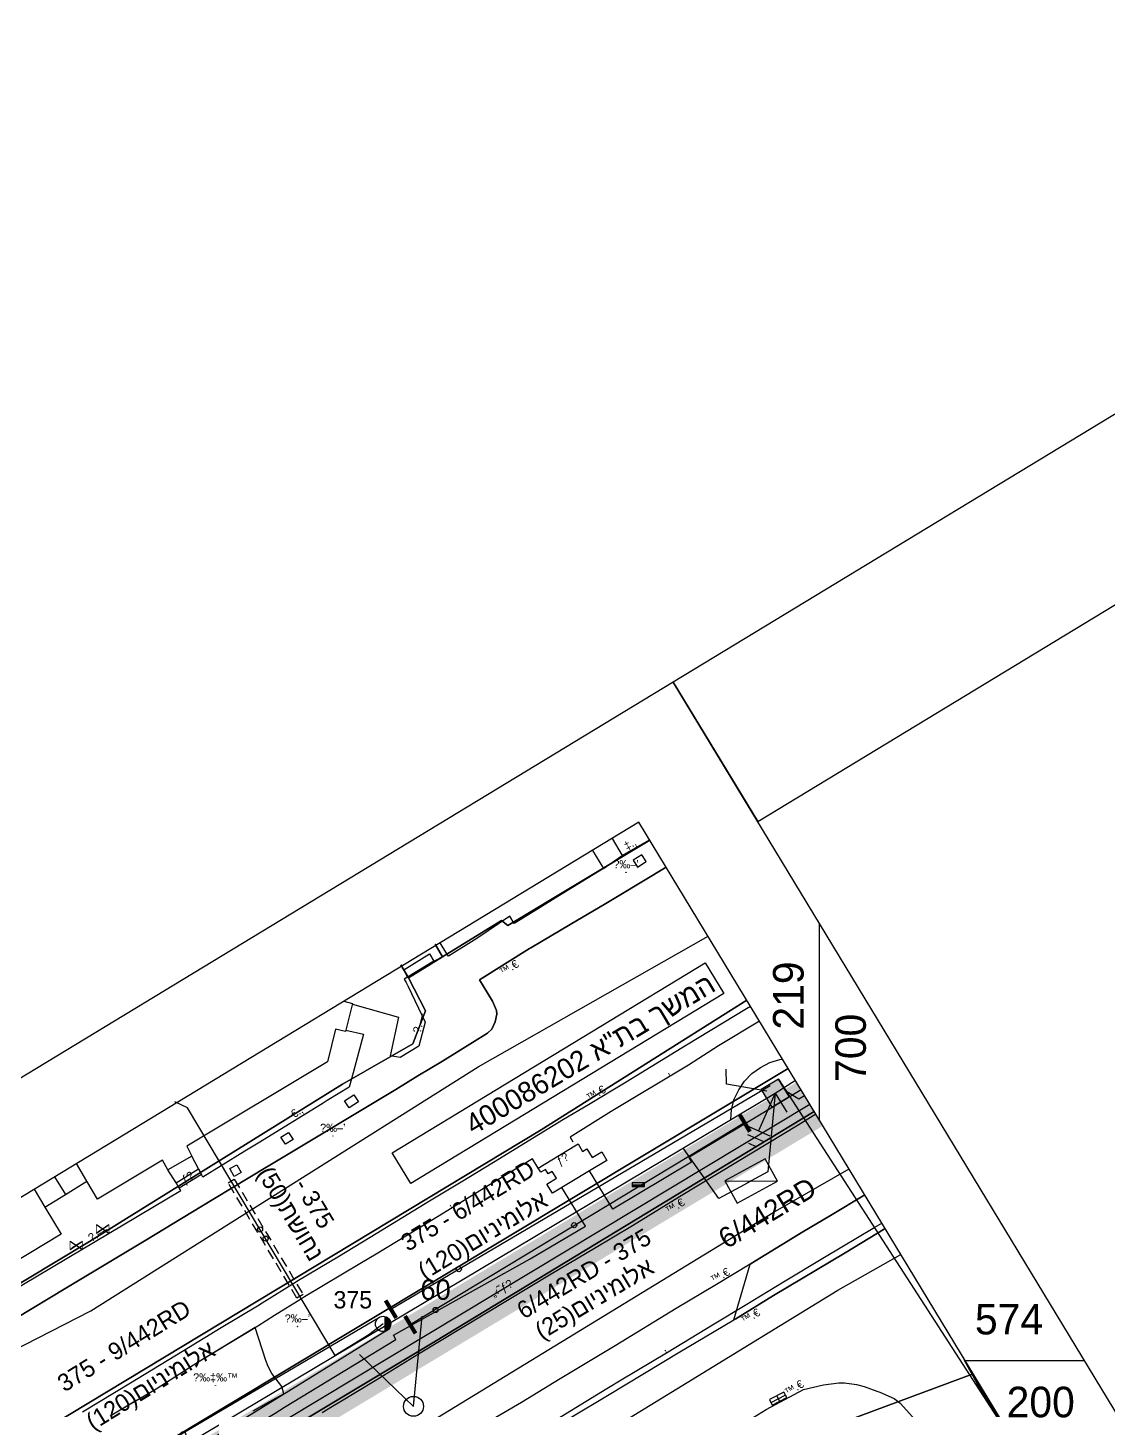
# Model space of a CAD drawing. Header units: metres. Extents: x 218299 to 220222, y 572714 to 574340.
# Drawn here: x 219622.3 to 219728.4, y 574195.1 to 574330.8 of the extents above; entities that cross this region are included whole.
import ezdxf
from ezdxf.enums import TextEntityAlignment as Align

# ---------------------------------------------------------------- set-up
doc = ezdxf.new("R2010")
doc.units = ezdxf.units.M
doc.header["$MEASUREMENT"] = 0
doc.linetypes.add('DASH15', pattern=[1.5, 1, -0.5])
for name, color, linetype in [('1201', 7, 'Continuous'), ('1202', 7, 'Continuous'), ('1601', 44, 'LANDBORDER'), ('1602', 44, 'Continuous'), ('1603', 44, 'Continuous'), ('6011', 10, 'Continuous'), ('6021', 110, 'Continuous'), ('6061', 254, 'CABLEAIREXIST'), ('6082', 1, 'CABLEUNDPROPOSE03'), ('6151', 102, 'CABLEUNDEXIST03'), ('6201', 7, 'Continuous'), ('6311', 7, 'Continuous'), ('6370', 7, 'Continuous'), ('6501', 7, 'Continuous'), ('6503', 7, 'Continuous'), ('6512', 7, 'Continuous'), ('6515', 7, 'Continuous'), ('6521', 1, 'Continuous'), ('6561', 7, 'Continuous'), ('6592', 7, 'Continuous'), ('6593', 7, 'Continuous'), ('6701', 7, 'DASH15'), ('6901', 3, 'Continuous'), ('6910', 102, 'Continuous'), ('6916', 7, 'Continuous'), ('A_POINTS', 2, 'Continuous'), ('I_Frame', 7, 'Continuous'), ('I_OTHER', 7, 'Continuous'), ('M2200', 253, 'Continuous'), ('M2401', 7, 'Continuous'), ('M2404', 7, 'Continuous'), ('M2407', 253, 'Continuous'), ('M2408', 253, 'Continuous'), ('M2412', 253, 'Continuous'), ('M2420', 253, 'Continuous'), ('M2601', 253, 'Continuous'), ('M2602', 253, 'Continuous'), ('M2604', 253, 'Continuous'), ('M2605', 253, 'Continuous'), ('M2802', 253, 'Continuous'), ('M2804', 253, 'Continuous'), ('M2809', 253, 'Continuous'), ('M4601', 253, 'Continuous'), ('M4609', 253, 'Continuous'), ('M4903', 253, 'Continuous'), ('M5202', 253, 'Continuous'), ('M5250', 253, 'Continuous'), ('PLTMarker', 51, 'Continuous')]:
    doc.layers.add(name, color=color, linetype=linetype)
doc.styles.add('HEBTXT', font='HEBTXT')
doc.styles.add('MAVAT_HEBTXT', font='HEBTXT')
doc.linetypes.add('CABLEAIREXIST', pattern='A,0.001,[202,elecad.shx,S=0.8,R=0,X=0,Y=0],-0.8,[203,elecad.shx,S=0.8,R=0,X=0,Y=0],-0.8', length=1.601)
doc.linetypes.add('CABLEUNDEXIST03', pattern='A,3.5,[222,elecad.shx,S=0.01,R=0,X=0,Y=0],1.5', length=5)
doc.linetypes.add('CABLEUNDPROPOSE03', pattern='A,2,[222,elecad.shx,S=0.01,R=0,X=0,Y=0],2,-1', length=5)
doc.linetypes.add('LANDBORDER', pattern='A,6.25,[208,elecad.shx,S=0.02,R=0,X=-0.6,Y=0],12.5,[208,elecad.shx,S=0.02,R=180,X=0.6,Y=0],6.25', length=25)

# ---------------------------------------------------------------- blocks, each defined once
blk = doc.blocks.new('6901')
at = {"layer": 'A_POINTS'}
blk.add_circle((0, 0), 0.25, dxfattribs=at)
at = {"color": 0, "style": 'HEBTXT', "flags": 1}
blk.add_attdef('CODE', (-2.92, 6.4), '', height=1.7, dxfattribs=at)
at = {"color": 0, "style": 'HEBTXT'}
for tag, p in [('PATH', (0.17, 4.71)), ('HTCH', (0.17, 2.71))]:
    blk.add_attdef(tag, text='', height=1.7, dxfattribs=at).set_placement(p, align=Align.MIDDLE_CENTER)
blk = doc.blocks.new('6910')
at = {"layer": 'A_POINTS'}
blk.add_circle((0, 0), 0.25, dxfattribs=at)
at = {"color": 0, "style": 'HEBTXT', "flags": 1}
blk.add_attdef('CODE', (-2.92, 6.4), '', height=1.7, dxfattribs=at)
at = {"color": 0, "style": 'HEBTXT'}
for tag, p in [('PATH', (0.17, 4.71)), ('HTCH', (0.17, 2.71))]:
    blk.add_attdef(tag, text='', height=1.7, dxfattribs=at).set_placement(p, align=Align.MIDDLE_CENTER)
blk = doc.blocks.new('6521')
at = {"color": 0}
blk.add_lwpolyline([(0.71, 0.71), (3.55, 3.55), (4.78, 2.69)], dxfattribs=at)
at = {"color": 0, "style": 'HEBTXT'}
blk.add_attdef('PLACE', (4.38, 3.83), '', height=1.7, dxfattribs=at)
blk = doc.blocks.new('6515')
at = {"color": 0, "const_width": 0.4}
blk.add_lwpolyline([(0, 1), (0, -1)], dxfattribs=at)
at = {"color": 0, "style": 'HEBTXT', "flags": 1}
for tag, p in [('POLE_NUM', (0.58, 1.18)), ('POLE_TYPE', (0.59, -1.23))]:
    blk.add_attdef(tag, p, '', height=1.7, dxfattribs=at)
blk = doc.blocks.new('6201')
at = {"color": 0}
blk.add_solid([(-2, 1), (2, 1), (0, 4.46)], dxfattribs=at)
at = {"color": 0, "style": 'HEBTXT'}
for tag, p, height in [('TRN_NAME', (2.78, 4.89), 3), ('POWER', (2.78, 1.49), 2)]:
    blk.add_attdef(tag, p, '', height=height, dxfattribs=at)
blk = doc.blocks.new('6503')
at = {"color": 0}
blk.add_line((-2.25, 1.25), (2.25, -1.25), dxfattribs=at)
blk.add_lwpolyline([(-2.25, -1.25), (2.25, -1.25), (2.25, 1.25), (-2.25, 1.25)], close=True, dxfattribs=at)
at = {"color": 0, "style": 'HEBTXT', "flags": 1}
blk.add_attdef('FUSE_SIZE', text='', height=1.5, dxfattribs=at).set_placement((0, 2.78), align=Align.MIDDLE_CENTER)
for tag, p in [('POLE_NUM', (-6.28, -3.36)), ('POLE_TYPE', (-6.28, -5.8))]:
    blk.add_attdef(tag, p, '', height=1.7, dxfattribs=at)
blk = doc.blocks.new('6593')
at = {"color": 0, "const_width": 0.4}
blk.add_lwpolyline([(0, 1), (0, -1)], dxfattribs=at)
at = {"color": 0, "style": 'HEBTXT', "flags": 1}
for tag, p in [('POLE_NUM', (0.58, 1.18)), ('POLE_TYPE', (0.59, -1.23))]:
    blk.add_attdef(tag, p, '', height=1.7, dxfattribs=at)
blk = doc.blocks.new('6311')
at = {"color": 0}
for p, q in [((0.19, -0.73), (0.19, 0.73)), ((0.22, -0.72), (0.22, 0.72)), ((0.25, -0.71), (0.25, 0.71)), ((0.28, -0.7), (0.28, 0.7)), ((0.31, -0.68), (0.31, 0.68)), ((0.34, -0.67), (0.34, 0.67)), ((0.38, -0.65), (0.38, 0.65)), ((0.41, -0.63), (0.41, 0.63)), ((0.44, -0.61), (0.44, 0.61)), ((0.47, -0.59), (0.47, 0.59)), ((0.5, -0.56), (0.5, 0.56)), ((0.53, -0.53), (0.53, 0.53)), ((0.56, -0.5), (0.56, 0.5)), ((0.59, -0.46), (0.59, 0.46)), ((0.62, -0.41), (0.62, 0.41)), ((0.66, -0.36), (0.66, 0.36)), ((0.69, -0.3), (0.69, 0.3)), ((0.72, -0.21), (0.72, 0.21))]:
    blk.add_line(p, q, dxfattribs=at)
blk.add_circle((0, 0), 0.75, dxfattribs=at)
at = {"color": 0, "style": 'HEBTXT'}
blk.add_attdef('POLE_NUM', (1.75, 1.75), '', height=1.7, dxfattribs=at)
at = {"color": 0, "style": 'HEBTXT', "flags": 1}
blk.add_attdef('MAP_TYPE', (1.73, -1.26), '', height=1.7, dxfattribs=at)
blk = doc.blocks.new('6370')
at = {"color": 0}
blk.add_lwpolyline([(-1, -1), (1, -1), (1, 1), (-1, 1)], close=True, dxfattribs=at)
for points in [[(-0.99, 1.01), (1, 1.01), (-0.99, -1.01)], [(-0.99, -1.01), (1, -1.01), (1, 1.01)]]:
    blk.add_solid(points, dxfattribs=at)
at = {"color": 0, "style": 'HEBTXT'}
blk.add_attdef('POLE_NUM', (2.03, 2.71), '', height=2, dxfattribs=at)
at = {"color": 0, "style": 'HEBTXT', "flags": 1}
blk.add_attdef('MAP_TYPE', (2.06, -0.22), '', height=2, dxfattribs=at)
blk = doc.blocks.new('6561')
at = {"color": 0}
blk.add_line((0, 0), (-1.62, -3.72), dxfattribs=at)
at = {"color": 0, "flags": 128}
for points in [[(-2.81, -3.2), (-0.52, -4.2)], [(-2.72, -4.06), (-1.19, -4.73)], [(-2.62, -4.92), (-1.85, -5.26)]]:
    blk.add_lwpolyline(points, dxfattribs=at)
at = {"color": 0, "style": 'HEBTXT'}
for tag, p in [('TYPE', (1.69, -1.64)), ('DESC', (1.69, -4.21))]:
    blk.add_attdef(tag, p, '', height=1.5, dxfattribs=at)
blk = doc.blocks.new('6916')
at = {"layer": 'A_POINTS'}
blk.add_circle((0, 0), 0.25, dxfattribs=at)
at = {"color": 0, "style": 'HEBTXT'}
for tag, p in [('HTCH', (0.01, 3.53)), ('PIPE', (0.05, 1.33))]:
    blk.add_attdef(tag, text='', height=1.7, dxfattribs=at).set_placement(p, align=Align.MIDDLE_CENTER)
blk = doc.blocks.new('1603')
at = {"layer": 'A_POINTS'}
blk.add_circle((0, 0), 0.25, dxfattribs=at)
at = {"color": 0, "style": 'HEBTXT'}
blk.add_attdef('PARCEL_NUM', text='', height=2, dxfattribs=at).set_placement((0, 1), align=Align.CENTER)
at = {"color": 0, "style": 'HEBTXT', "flags": 1}
blk.add_attdef('LOT_NUM', text='', height=2, dxfattribs=at).set_placement((0, -2.5), align=Align.CENTER)
blk = doc.blocks.new('M2804')
blk.add_circle((0, 0), 0.025)
at = {"style": 'MAVAT_HEBTXT'}
blk.add_attdef('NAME', text='', height=0.8, dxfattribs=at).set_placement((0, 1.59), align=Align.MIDDLE)
blk = doc.blocks.new('M2404')
blk.add_circle((0, 0), 0.025)
at = {"style": 'MAVAT_HEBTXT'}
blk.add_attdef('NAME', text='', height=0.8, dxfattribs=at).set_placement((0, 1.59), align=Align.MIDDLE)
blk = doc.blocks.new('M2604')
blk.add_circle((0, 0), 0.025)
at = {"style": 'MAVAT_HEBTXT'}
blk.add_attdef('NAME', text='', height=0.8, dxfattribs=at).set_placement((0, 1.59), align=Align.MIDDLE)
blk = doc.blocks.new('M2605')
blk.add_circle((0, 0), 0.025)
at = {"style": 'MAVAT_HEBTXT'}
blk.add_attdef('NAME', text='', height=0.8, dxfattribs=at).set_placement((0, 1.59), align=Align.MIDDLE)
blk = doc.blocks.new('M2802')
blk.add_circle((0, 0), 0.025)
at = {"style": 'MAVAT_HEBTXT'}
blk.add_attdef('NAME', text='', height=0.8, dxfattribs=at).set_placement((0, 1.59), align=Align.MIDDLE)
blk = doc.blocks.new('M5202')
blk.add_lwpolyline([(-2, -0.53), (2, -0.53), (2, 0.67), (-2, 0.67)], close=True)
for points in [[(-2, 0), (2, 0)], [(-2, -0.33), (2, -0.33)]]:
    blk.add_lwpolyline(points)
at = {"style": 'MAVAT_HEBTXT', "flags": 1}
for tag, p in [('MARK', (0, 1.92)), ('HEIGHT', (0, -1.78)), ('NAME', (0, -4.35))]:
    blk.add_attdef(tag, text='', height=0.8, dxfattribs=at).set_placement(p, align=Align.MIDDLE)
blk = doc.blocks.new('M2408')
blk.add_circle((0, 0), 0.025)
at = {"style": 'MAVAT_HEBTXT'}
blk.add_attdef('NAME', text='', height=0.8, dxfattribs=at).set_placement((0, 1.59), align=Align.MIDDLE)
blk = doc.blocks.new('M2412')
blk.add_circle((0, 0), 0.025)
at = {"style": 'MAVAT_HEBTXT'}
blk.add_attdef('NAME', text='', height=0.8, dxfattribs=at).set_placement((0, 1.59), align=Align.MIDDLE)
blk = doc.blocks.new('M2601')
blk.add_circle((0, 0), 0.025)
at = {"style": 'MAVAT_HEBTXT'}
blk.add_attdef('NAME', text='', height=0.8, dxfattribs=at).set_placement((0, 1.59), align=Align.MIDDLE)
blk = doc.blocks.new('M2602')
blk.add_circle((0, 0), 0.025)
at = {"style": 'MAVAT_HEBTXT'}
blk.add_attdef('NAME', text='', height=0.8, dxfattribs=at).set_placement((0, 1.59), align=Align.MIDDLE)
blk = doc.blocks.new('M4903')
blk.add_lwpolyline([(-1.6, -0.59), (1.6, -0.59), (1.6, 0.62), (-1.6, 0.62)], close=True)
for points in [[(-1.57, 0), (1.57, 0)], [(0, 0.62), (0, -0.59)]]:
    blk.add_lwpolyline(points)
at = {"style": 'MAVAT_HEBTXT', "flags": 1}
for tag, p in [('MARK', (0, 1.87)), ('IL', (0, -6.97))]:
    blk.add_attdef(tag, text='', height=0.8, dxfattribs=at).set_placement(p, align=Align.MIDDLE)
at = {"style": 'MAVAT_HEBTXT'}
for tag, p in [('HEIGHT', (0, -1.84)), ('NAME', (0, -4.41))]:
    blk.add_attdef(tag, text='', height=0.8, dxfattribs=at).set_placement(p, align=Align.MIDDLE)
blk = doc.blocks.new('M4609')
at = {"const_width": 0.134}
for points in [[(-1.22, -0.84), (-1.22, 0.84)], [(1.22, -0.84), (1.22, 0.84)]]:
    blk.add_lwpolyline(points, dxfattribs=at)
for points in [[(-1.22, -0.84), (1.22, 0.84)], [(-1.22, 0.84), (1.22, -0.84)]]:
    blk.add_lwpolyline(points)
at = {"style": 'MAVAT_HEBTXT', "flags": 1}
for tag, p in [('MARK', (0, 2.8)), ('HEIGHT', (0, -2.8)), ('NAME', (0, -5.37)), ('DIAMETER', (0, -7.94))]:
    blk.add_attdef(tag, text='', height=0.8, dxfattribs=at).set_placement(p, align=Align.MIDDLE)
blk = doc.blocks.new('111')
at = {"layer": 'M2200'}
for points in [[(219653.31, 574235.25, 604.48), (219654.18, 574235.03, 595.49), (219653.49, 574232.28, 595.49), (219652.52, 574232.52, 605.63)], [(219652.52, 574232.52, 605.63), (219651.73, 574229.31, 605.62), (219637.9, 574221.05, 605.63), (219638.41, 574220.06, 595.55), (219636.04, 574218.73, 595.55), (219635.51, 574219.65, 605.63), (219629.16, 574215.83, 605.62), (219628.1, 574217.61, 605.62), (219627.07, 574219.33, 605.62)], [(219622.92, 574216.82, 605.07), (219623.99, 574215.05, 605.06), (219625.58, 574212.4, 605.04), (219619.27, 574208.61, 605.04), (219617.02, 574207.25, 605.04), (219603.15, 574198.92, 605.04), (219599.79, 574199.77, 605.04), (219599.61, 574198.92, 594.96), (219596.75, 574199.66, 594.96), (219596.93, 574200.5, 605.04)]]:
    blk.add_polyline3d(points, dxfattribs=at)
at = {"layer": 'M2401'}
for points in [[(219621.18, 574204.16, 599.65), (219626.04, 574207.11, 599.65), (219633.89, 574211.81, 599.65), (219639.4, 574215.16, 599.65), (219642.19, 574216.84, 599.65), (219645.83, 574219.04, 599.65), (219645.91, 574219.08, 599.65), (219658.41, 574226.6, 599.65), (219660.6, 574227.92, 599.65), (219663.01, 574229.37, 599.65), (219667.43, 574232.13, 599.65), (219667.85, 574232.53, 599.65), (219668.18, 574233.25, 599.65), (219668.35, 574233.99, 599.65), (219668.3, 574234.34, 599.65), (219667.92, 574235.25, 599.65), (219666.99, 574236.78, 599.65), (219666.63, 574237.37, 599.65), (219671.55, 574240.42, 599.65), (219671.69, 574240.51, 599.65), (219675.52, 574242.79, 599.65), (219679.02, 574244.85, 599.65), (219680.35, 574245.64, 599.65), (219684.96, 574248.41, 599.65)], [(219699.66, 574224.17, 596.63), (219697.91, 574223.11, 596.63), (219691.96, 574219.51, 596.63), (219686.28, 574216.06, 596.63), (219681.65, 574213.22, 596.63), (219677.91, 574211, 596.63), (219673.67, 574208.48, 596.63), (219660.66, 574200.64, 596.63), (219656.4, 574198.02, 596.63), (219652.92, 574195.91, 596.63), (219652.22, 574195.49, 596.63), (219651.21, 574194.88, 596.63)], [(219627.67, 574194.98, 596.63), (219632.39, 574197.8, 596.63), (219637.5, 574200.93, 596.63), (219641.27, 574203.24, 596.63), (219644.84, 574205.36, 596.63), (219645.32, 574205.66, 596.63), (219648.67, 574207.76, 596.63), (219648.71, 574207.78, 596.63), (219652.89, 574210.28, 596.63), (219656.48, 574212.48, 596.63), (219661.73, 574215.67, 596.63), (219665, 574217.63, 596.63), (219668.61, 574219.83, 596.63), (219671.4, 574221.55, 596.63), (219674.89, 574223.67, 596.63), (219677.32, 574225.11, 596.63), (219681.03, 574227.36, 596.63), (219686.95, 574230.97, 596.63), (219692.83, 574234.54, 596.63), (219693.22, 574234.78, 596.63)], [(219704.46, 574216.26, 594.15), (219701.09, 574214.22, 594.15), (219698.37, 574212.62, 594.15), (219693.73, 574209.79, 594.15), (219693.19, 574209.46, 594.15), (219689.89, 574207.47, 594.15), (219685.94, 574205.1, 594.15), (219679.94, 574201.44, 594.15), (219674.54, 574198.22, 594.15), (219670.75, 574195.88, 594.15), (219665.56, 574192.85, 594.15)], [(219671.7, 574192.09, 594.15), (219679.36, 574196.66, 594.15), (219686.15, 574200.75, 594.15), (219691.6, 574203.99, 594.15), (219691.78, 574204.09, 594.15), (219695.48, 574206.39, 594.15), (219702.52, 574210.56, 594.15), (219706.46, 574212.95, 594.15)], [(219714.11, 574200.34, 595.07), (219714.19, 574200.15, 595.07), (219714.25, 574200.02, 595.07), (219715.43, 574197.81, 595.07), (219717.16, 574195.04, 595.07), (219719.08, 574191.92, 595.07), (219721.91, 574187.42, 595.07), (219724.87, 574182.59, 595.07)], [(219705.64, 574197.01, 592.8), (219705.92, 574196.91, 592.8), (219707.33, 574196.29, 592.8), (219707.58, 574196.08, 592.8), (219707.91, 574195.82, 592.8), (219709.43, 574194.14, 592.8), (219709.48, 574194.06, 592.8), (219710.22, 574192.92, 592.8), (219711.67, 574190.69, 592.8), (219715.62, 574184.21, 592.8), (219719.66, 574177.66, 592.8), (219723.15, 574171.8, 592.8), (219726.39, 574166.49, 592.8), (219728.82, 574162.53, 592.8)], [(219688.82, 574191.54, 592.8), (219694.77, 574195.21, 592.8), (219698.45, 574197.17, 592.8), (219700.4, 574197.62, 592.8), (219701.89, 574197.81, 592.8), (219702.46, 574197.81, 592.8), (219703.62, 574197.65, 592.8), (219704.4, 574197.45, 592.8), (219705.64, 574197.01, 592.8)]]:
    blk.add_polyline3d(points, dxfattribs=at)
at = {"layer": 'M2404'}
for points in [[(219684.96, 574248.41, 601.19), (219680.35, 574245.64, 601.19), (219679.02, 574244.85, 601.19), (219675.52, 574242.79, 601.19), (219671.69, 574240.51, 601.19), (219671.55, 574240.42, 601.19), (219666.63, 574237.37, 601.19), (219666.99, 574236.78, 601.19), (219667.92, 574235.25, 601.19), (219668.3, 574234.34, 601.19), (219668.35, 574233.99, 601.19), (219668.18, 574233.25, 601.19), (219667.85, 574232.53, 601.19), (219667.43, 574232.13, 601.19), (219663.01, 574229.37, 601.19), (219660.6, 574227.92, 601.19), (219658.41, 574226.6, 601.19), (219645.91, 574219.08, 601.19), (219645.83, 574219.04, 601.19), (219642.19, 574216.84, 601.19), (219639.4, 574215.16, 601.19), (219633.89, 574211.81, 601.19), (219626.04, 574207.11, 601.19), (219621.18, 574204.16, 601.19)], [(219699.66, 574224.17, 596.7), (219697.91, 574223.11, 596.7), (219691.96, 574219.51, 596.7), (219686.28, 574216.06, 596.7), (219681.65, 574213.22, 596.7), (219677.91, 574211, 596.7), (219673.67, 574208.48, 596.7), (219660.66, 574200.64, 596.7), (219656.4, 574198.02, 596.7), (219652.92, 574195.91, 596.7), (219652.22, 574195.49, 596.7), (219651.21, 574194.88, 596.7)], [(219627.67, 574194.98, 596.7), (219632.39, 574197.8, 596.7), (219637.5, 574200.93, 596.7), (219641.27, 574203.24, 596.7), (219644.84, 574205.36, 596.7), (219645.32, 574205.66, 596.7), (219648.67, 574207.76, 596.7), (219648.71, 574207.78, 596.7), (219652.89, 574210.28, 596.7), (219656.48, 574212.48, 596.7), (219661.73, 574215.67, 596.7), (219665, 574217.63, 596.7), (219668.61, 574219.83, 596.7), (219671.4, 574221.55, 596.7), (219674.89, 574223.67, 596.7), (219677.32, 574225.11, 596.7), (219681.03, 574227.36, 596.7), (219686.95, 574230.97, 596.7), (219692.83, 574234.54, 596.7), (219693.22, 574234.78, 596.7)], [(219704.46, 574216.26, 594.23), (219701.09, 574214.22, 594.23), (219698.37, 574212.62, 594.23), (219693.73, 574209.79, 594.23), (219693.19, 574209.46, 594.23), (219689.89, 574207.47, 594.23), (219685.94, 574205.1, 594.23), (219679.94, 574201.44, 594.23), (219674.54, 574198.22, 594.23), (219670.75, 574195.88, 594.23), (219665.56, 574192.85, 594.23)], [(219671.7, 574192.09, 594.23), (219679.36, 574196.66, 594.23), (219686.15, 574200.75, 594.23), (219691.6, 574203.99, 594.23), (219691.78, 574204.09, 594.23), (219695.48, 574206.39, 594.23), (219702.52, 574210.56, 594.23), (219706.46, 574212.95, 594.23)], [(219724.87, 574182.59, 593.53), (219721.91, 574187.42, 593.53), (219719.08, 574191.92, 593.53), (219717.16, 574195.04, 593.53), (219715.43, 574197.81, 593.53), (219714.25, 574200.02, 593.53), (219714.19, 574200.15, 593.53), (219714.11, 574200.34, 593.53)], [(219705.64, 574197.01, 592.8), (219705.92, 574196.91, 592.8), (219707.33, 574196.29, 592.8), (219707.58, 574196.08, 592.8), (219707.91, 574195.82, 592.8), (219709.43, 574194.14, 592.8), (219709.48, 574194.06, 592.8), (219710.22, 574192.92, 592.8), (219711.67, 574190.69, 592.8), (219715.62, 574184.21, 592.8), (219719.66, 574177.66, 592.8), (219723.15, 574171.8, 592.8), (219726.39, 574166.49, 592.8), (219728.82, 574162.53, 592.8)], [(219688.82, 574191.54, 592.8), (219694.77, 574195.21, 592.8), (219698.45, 574197.17, 592.8), (219700.4, 574197.62, 592.8), (219701.89, 574197.81, 592.8), (219702.46, 574197.81, 592.8), (219703.62, 574197.65, 592.8), (219704.4, 574197.45, 592.8), (219705.64, 574197.01, 592.8)]]:
    blk.add_polyline3d(points, dxfattribs=at)
at = {"layer": 'M2407'}
blk.add_polyline3d([(219654.16, 574234.98, 592.62), (219658.69, 574233.7, 592.71), (219657.86, 574229.89, 592.53)], dxfattribs=at)
at = {"layer": 'M2408'}
for points in [[(219678.79, 574248.28, 593.49), (219680.65, 574249.55, 593.49)], [(219662.16, 574239.18, 593.05), (219662.6, 574239.43, 593.05), (219663.44, 574239.9, 593.05)], [(219698.2, 574226.57, 594.29), (219695.41, 574224.85, 594.29), (219687.17, 574219.91, 594.29), (219687.43, 574219.46, 594.29), (219679.71, 574214.87, 594.29), (219677.42, 574218.61, 594.29)], [(219611.33, 574177.74, 591.46), (219613.19, 574174.66, 591.46), (219618.56, 574177.92, 591.46), (219618.32, 574178.34, 591.46), (219624.27, 574181.94, 591.46), (219630.16, 574185.52, 591.46), (219633.84, 574187.73, 591.46), (219634.09, 574187.39, 591.46), (219639.42, 574190.51, 591.46), (219646.58, 574194.85, 591.46), (219647.51, 574195.42, 591.46), (219652.51, 574198.47, 591.46), (219654.32, 574199.57, 591.46), (219658.44, 574202.08, 591.46), (219658.21, 574202.49, 591.46), (219671.6, 574209.98, 591.46), (219677.03, 574213.19, 591.46), (219674.71, 574216.98, 591.46)]]:
    blk.add_polyline3d(points, dxfattribs=at)
at = {"layer": 'M2412'}
for points in [[(219662.16, 574239.18, 593.05), (219659.57, 574237.61, 593.05), (219659.22, 574238.34, 592.68), (219659.22, 574238.34, 592.68), (219661.74, 574239.9, 592.68)], [(219672.38, 574218.89, 593.13), (219675.99, 574221.06, 593.13), (219676.31, 574221.26, 593.03), (219676.76, 574220.52, 593.03), (219677.18, 574220.77, 592.92), (219677.69, 574219.92, 592.71), (219678.63, 574220.48, 592.61), (219679.13, 574219.64, 592.5), (219677.42, 574218.61, 592.61), (219673.79, 574216.42, 592.61), (219673.25, 574217.32, 592.71), (219674.19, 574217.88, 592.82), (219673.78, 574218.56, 592.82), (219673.39, 574218.33, 592.92), (219673.13, 574218.76, 592.92), (219672.64, 574218.47, 592.92)], [(219636.87, 574217.43, 592.53), (219639.06, 574218.82, 592.53), (219639.36, 574218.25, 592.11), (219637.16, 574216.92, 592.11)]]:
    blk.add_polyline3d(points, close=True, dxfattribs=at)
at = {"layer": 'M2420'}
for points in [[(219585.5, 574182.88), (219628.5, 574204.88), (219666.5, 574228.81), (219689.07, 574241.63)], [(219269.5, 573961.12), (219289.53, 573970.98), (219308.39, 573982.01), (219313.71, 573985.47), (219375.06, 574021.49), (219442.05, 574062.93), (219453.2, 574069.58), (219466.31, 574076.72), (219568.2, 574138.27), (219580.16, 574145.61), (219595.26, 574153.37), (219695.47, 574214.53), (219702.9, 574218.82)], [(219277.3, 573946.38), (219296.25, 573958.95), (219314.34, 573973.01), (219319.45, 573976.38), (219380.51, 574012.61), (219447.32, 574054.36), (219459.05, 574061.55), (219471.29, 574068.04), (219573.4, 574129.73), (219586.19, 574137.54), (219600.14, 574144.63), (219701.81, 574206.91), (219708, 574210.42)]]:
    blk.add_lwpolyline(points, dxfattribs=at)
at = {"layer": 'M2601'}
for points in [[(219694.13, 574233.29, 594.26), (219690.1, 574230.87, 594.26), (219687.14, 574228.97, 594.26), (219679.57, 574224.45, 594.05), (219675.52, 574221.93, 593.94), (219675.79, 574221.45, 593.94)], [(219672.38, 574218.89, 593.52), (219671.83, 574219.8, 593.52), (219667.69, 574217.27, 593.42), (219660.64, 574212.97, 593.31), (219656.48, 574210.45, 593.21), (219655.07, 574209.6, 593.21)], [(219616.14, 574159.21, 591.39), (219618.97, 574160.9, 591.39), (219628.76, 574166.81, 591.71), (219638.32, 574172.58, 591.92), (219644.96, 574176.59, 592.13), (219652.04, 574180.9, 592.55), (219656.7, 574183.7, 592.65), (219661.39, 574186.54, 592.86), (219665.91, 574189.25, 592.86), (219672.62, 574193.26, 593.07), (219679.14, 574197.25, 593.39), (219680.54, 574198.1, 593.39), (219685, 574200.76, 593.6), (219689.68, 574203.6, 593.91), (219692.71, 574205.45, 593.91), (219696.47, 574207.74, 594.23), (219700.49, 574210.13, 594.23), (219705.45, 574213.09, 594.33), (219706.13, 574213.49, 594.36)], [(219655.07, 574209.6, 593.21), (219649.47, 574206.25, 593.21), (219649.17, 574206.06, 593.19), (219646.52, 574204.41, 592.99), (219644.88, 574203.39, 592.86)], [(219644.88, 574203.39, 592.86), (219643.87, 574202.76, 592.79), (219639.03, 574199.85, 592.68), (219639.03, 574199.85, 592.68), (219634.9, 574197.2, 592.58), (219634.9, 574197.2, 592.58), (219632.84, 574196.01, 592.47), (219631.2, 574195.03, 592.47), (219630.38, 574194.55, 592.47)]]:
    blk.add_polyline3d(points, dxfattribs=at)
at = {"layer": 'M2602'}
for points in [[(219678.79, 574248.28, 593.7), (219677.19, 574247.3, 593.89)], [(219677.19, 574247.3, 593.89), (219674.32, 574245.54, 594.23), (219672.33, 574244.3, 594.23)], [(219672.33, 574244.3, 594.23), (219670.05, 574242.87, 594.23), (219669.6, 574243.59, 594.23), (219666.36, 574241.42, 593.6), (219663.58, 574239.67, 593.6)], [(219659.22, 574238.34, 593.05), (219659.02, 574238.71, 593.05)], [(219653.53, 574232.43, 593.28), (219655.25, 574232.04, 593.28), (219654.23, 574228.24, 593.28)], [(219654.23, 574228.24, 593.28), (219653.85, 574226.84, 593.28), (219651.67, 574225.5, 593.25)], [(219651.29, 574225.27, 593.24), (219645.08, 574221.44, 593.15)], [(219651.67, 574225.5, 593.25), (219651.29, 574225.27, 593.24)], [(219645.08, 574221.44, 593.15), (219643.61, 574220.54, 593.13)], [(219641.28, 574219.11, 593.1), (219639.49, 574218, 593.07), (219639.36, 574218.25, 593.04), (219639.06, 574218.82, 592.97), (219638.41, 574220.06, 592.82)], [(219643.61, 574220.54, 593.13), (219641.28, 574219.11, 593.1)]]:
    blk.add_polyline3d(points, dxfattribs=at)
at = {"layer": 'M2604'}
blk.add_polyline3d([(219679.65, 574251.21, 595), (219680.65, 574249.55, 594.96), (219683.33, 574251.1, 594.96)], dxfattribs=at)
at = {"layer": 'M2605'}
for points in [[(219677.74, 574250.06, 593.66), (219678.79, 574248.28, 593.49)], [(219663.58, 574239.67, 593.18), (219663.44, 574239.9, 593.18), (219662.79, 574240.99, 593.18)], [(219659.57, 574237.61, 593.05), (219659.24, 574237.43, 593.11), (219659.44, 574237.09, 593.11), (219659.62, 574236.7, 593.18), (219661.3, 574233.21, 592.91), (219660.68, 574230.85, 592.8), (219658.84, 574229.74, 592.68), (219657.86, 574229.89, 592.68)], [(219619.9, 574207.68, 592.19), (219619.9, 574207.68, 592.19), (219620.45, 574206.77, 592.19), (219620.5, 574206.68, 592.19), (219637.31, 574216.68, 592.4), (219637.16, 574216.92, 592.43), (219636.87, 574217.43, 592.53), (219636.04, 574218.73, 592.71)], [(219624.92, 574218.03, 591.32), (219626.01, 574216.31, 591.29)], [(219623.99, 574215.05, 592.23), (219626.01, 574216.31, 592.23), (219628.1, 574217.61, 592.23)]]:
    blk.add_polyline3d(points, dxfattribs=at)
at = {"layer": 'M2802'}
blk.add_polyline3d([(219644.43, 574195.08, 591.64), (219645.71, 574195.79, 591.7), (219647, 574196.51, 591.73), (219647.43, 574196.75, 591.74), (219647.24, 574197.44, 591.88), (219646.27, 574198.73, 591.88), (219645.91, 574199.43, 591.88), (219645.66, 574200.01, 591.88), (219644.61, 574203.25, 592.09), (219639.03, 574199.85, 591.94), (219634.9, 574197.2, 591.94), (219631.2, 574195.03, 592.15)], dxfattribs=at)
at = {"layer": 'M2809'}
blk.add_polyline3d([(219706.46, 574212.95, 593.07), (219702.52, 574210.56, 592.97), (219695.48, 574206.39, 592.66), (219691.78, 574204.09, 592.55), (219691.6, 574203.99, 592.55), (219693.19, 574209.46, 592.88), (219693.73, 574209.79, 592.87), (219698.37, 574212.62, 593.08), (219701.09, 574214.22, 593.18), (219704.46, 574216.26, 593.27)], dxfattribs=at)
at = {"layer": 'M4601'}
for points in [[(219629.18, 574212.63, 592.65), (219630.09, 574213.22, 592.65)], [(219626.62, 574211.06, 592.65), (219627.5, 574211.62, 592.65)]]:
    blk.add_polyline3d(points, dxfattribs=at)
at = {"layer": 'M5250'}
for points in [[(219681.72, 574249.1, 593.6), (219682.13, 574248.42, 593.6), (219682.99, 574248.95, 593.6), (219682.57, 574249.63, 593.6), (219681.72, 574249.1, 593.6)], [(219653.86, 574224.8, 592.53), (219653.4, 574225.48, 592.53), (219654.3, 574226.08, 592.53), (219654.75, 574225.4, 592.53), (219653.86, 574224.8, 592.53)], [(219647.6, 574221.22, 592.32), (219647.15, 574221.92, 592.32), (219647.88, 574222.39, 592.32), (219648.34, 574221.69, 592.32), (219647.6, 574221.22, 592.32)], [(219642.55, 574218.06, 592.21), (219642.12, 574218.83, 592.21), (219642.83, 574219.22, 592.21), (219643.26, 574218.45, 592.21), (219642.55, 574218.06, 592.21)]]:
    blk.add_polyline3d(points, dxfattribs=at)
at = {"layer": 'M2404'}
ref = blk.add_blockref('M2404', (219669.24, 574238.99), dxfattribs=dict(at, xscale=0.5, yscale=0.5, zscale=0.5))
ref.add_attrib('NAME', '™.€', dxfattribs={"layer": '0', "height": 0.8, "rotation": 31.3225, "style": 'MAVAT_HEBTXT'}).set_placement((219669.53, 574238.52), align=Align.MIDDLE)
ref = blk.add_blockref('M2404', (219678.34, 574225.73), dxfattribs=dict(at, xscale=0.5, yscale=0.5, zscale=0.5))
ref.add_attrib('NAME', '™.€', dxfattribs={"layer": '0', "height": 0.8, "rotation": 31.3816, "style": 'MAVAT_HEBTXT'}).set_placement((219678.06, 574226.2), align=Align.MIDDLE)
ref = blk.add_blockref('M2404', (219685.53, 574215.6), dxfattribs=dict(at, xscale=0.5, yscale=0.5, zscale=0.5))
ref.add_attrib('NAME', '™.€', dxfattribs={"layer": '0', "height": 0.8, "rotation": 31.2367, "style": 'MAVAT_HEBTXT'}).set_placement((219685.81, 574215.13), align=Align.MIDDLE)
ref = blk.add_blockref('M2404', (219690.51, 574207.84), dxfattribs=dict(at, xscale=0.5, yscale=0.5, zscale=0.5))
ref.add_attrib('NAME', '™.€', dxfattribs={"layer": '0', "height": 0.8, "rotation": 30.2474, "style": 'MAVAT_HEBTXT'}).set_placement((219690.24, 574208.32), align=Align.MIDDLE)
ref = blk.add_blockref('M2404', (219692.94, 574204.81), dxfattribs=dict(at, xscale=0.5, yscale=0.5, zscale=0.5))
ref.add_attrib('NAME', '™.€', dxfattribs={"layer": '0', "height": 0.8, "rotation": 30.3795, "style": 'MAVAT_HEBTXT'}).set_placement((219693.22, 574204.34), align=Align.MIDDLE)
ref = blk.add_blockref('M2404', (219697.8, 574196.83), dxfattribs=dict(at, xscale=0.5, yscale=0.5, zscale=0.5))
ref.add_attrib('NAME', '™.€', dxfattribs={"layer": '0', "height": 0.8, "rotation": 31.6629, "style": 'MAVAT_HEBTXT'}).set_placement((219697.51, 574197.3), align=Align.MIDDLE)
at = {"layer": 'M2408'}
ref = blk.add_blockref('M2408', (219668.98, 574208.52), dxfattribs=dict(at, xscale=0.5, yscale=0.5, zscale=0.5))
ref.add_attrib('NAME', '„‹˜ƒ\x8e', dxfattribs={"layer": '0', "height": 0.8, "rotation": 29.2218, "style": 'MAVAT_HEBTXT'}).set_placement((219668.87, 574207.01), align=Align.MIDDLE)
at = {"layer": 'M2412'}
ref = blk.add_blockref('M2412', (219674.54, 574220.18), dxfattribs=dict(at, xscale=0.5, yscale=0.5, zscale=0.5))
ref.add_attrib('NAME', 'ƒ\x8e', dxfattribs={"layer": '0', "height": 0.8, "rotation": 31.0413, "style": 'MAVAT_HEBTXT'}).set_placement((219674.83, 574219.71), align=Align.MIDDLE)
ref = blk.add_blockref('M2412', (219637.93, 574218.1), dxfattribs=dict(at, xscale=0.5, yscale=0.5, zscale=0.5))
ref.add_attrib('NAME', 'ƒ\x8e', dxfattribs={"layer": '0', "height": 0.8, "rotation": 32.4976, "style": 'MAVAT_HEBTXT'}).set_placement((219638.04, 574217.87), align=Align.MIDDLE)
at = {"layer": 'M2601'}
ref = blk.add_blockref('M2601', (219685.35, 574227.9), dxfattribs=dict(at, xscale=0.5, yscale=0.5, zscale=0.5))
ref.add_attrib('NAME', '‚', dxfattribs={"layer": '0', "height": 0.8, "rotation": 30.8192, "style": 'MAVAT_HEBTXT'}).set_placement((219685.07, 574228.38), align=Align.MIDDLE)
ref = blk.add_blockref('M2601', (219663.92, 574214.97), dxfattribs=dict(at, xscale=0.5, yscale=0.5, zscale=0.5))
ref.add_attrib('NAME', '‚', dxfattribs={"layer": '0', "height": 0.8, "rotation": 31.3926, "style": 'MAVAT_HEBTXT'}).set_placement((219663.63, 574215.44), align=Align.MIDDLE)
ref = blk.add_blockref('M2601', (219685, 574200.76), dxfattribs=dict(at, xscale=0.5, yscale=0.5, zscale=0.5))
ref.add_attrib('NAME', '‚', dxfattribs={"layer": '0', "height": 0.8, "rotation": 30.8387, "style": 'MAVAT_HEBTXT'}).set_placement((219684.72, 574201.23), align=Align.MIDDLE)
at = {"layer": 'M2602'}
ref = blk.add_blockref('M2602', (219649.04, 574223.88), dxfattribs=dict(at, xscale=0.5, yscale=0.5, zscale=0.5))
ref.add_attrib('NAME', '€.‚', dxfattribs={"layer": '0', "height": 0.8, "rotation": 33.884, "style": 'MAVAT_HEBTXT'}).set_placement((219648.73, 574224.34), align=Align.MIDDLE)
at = {"layer": 'M2604'}
ref = blk.add_blockref('M2604', (219681.7, 574250.15), dxfattribs=dict(at, xscale=0.5, yscale=0.5, zscale=0.5))
ref.add_attrib('NAME', '‡.‚', dxfattribs={"layer": '0', "height": 0.8, "rotation": 30.0675, "style": 'MAVAT_HEBTXT'}).set_placement((219681.42, 574250.63), align=Align.MIDDLE)
at = {"layer": 'M2605'}
ref = blk.add_blockref('M2605', (219661.23, 574232.97), dxfattribs=dict(at, xscale=0.5, yscale=0.5, zscale=0.5))
ref.add_attrib('NAME', '\x9a.—', dxfattribs={"layer": '0', "height": 0.8, "rotation": 75.325, "style": 'MAVAT_HEBTXT'}).set_placement((219660.7, 574233.11), align=Align.MIDDLE)
ref = blk.add_blockref('M2605', (219629.44, 574212), dxfattribs=dict(at, xscale=0.5, yscale=0.5, zscale=0.5))
ref.add_attrib('NAME', '\x9a.—', dxfattribs={"layer": '0', "height": 0.8, "rotation": 30.7602, "style": 'MAVAT_HEBTXT'}).set_placement((219629.16, 574212.47), align=Align.MIDDLE)
at = {"layer": 'M2802'}
ref = blk.add_blockref('M2802', (219640.73, 574197.54, 592.16), dxfattribs=dict(at, xscale=0.5, yscale=0.5, zscale=0.5))
ref.add_attrib('NAME', '\x8d‰‡‰™', dxfattribs={"layer": '0', "height": 0.8, "style": 'MAVAT_HEBTXT'}).set_placement((219640.73, 574198.33, 592.16), align=Align.MIDDLE)
at = {"layer": 'M2804'}
ref = blk.add_blockref('M2804', (219681.02, 574247.9, 603.42), dxfattribs=dict(at, xscale=0.5, yscale=0.5, zscale=0.5))
ref.add_attrib('NAME', '\x8d‰–’', dxfattribs={"layer": '0', "height": 0.8, "style": 'MAVAT_HEBTXT'}).set_placement((219681.02, 574248.7, 603.42), align=Align.MIDDLE)
ref = blk.add_blockref('M2804', (219652.24, 574222.04, 606.46), dxfattribs=dict(at, xscale=0.5, yscale=0.5, zscale=0.5))
ref.add_attrib('NAME', '\x8d‰–’', dxfattribs={"layer": '0', "height": 0.8, "style": 'MAVAT_HEBTXT'}).set_placement((219652.24, 574222.84, 606.46), align=Align.MIDDLE)
ref = blk.add_blockref('M2804', (219648.77, 574203.35, 600.16), dxfattribs=dict(at, xscale=0.5, yscale=0.5, zscale=0.5))
ref.add_attrib('NAME', '\x8d‰–’', dxfattribs={"layer": '0', "height": 0.8, "style": 'MAVAT_HEBTXT'}).set_placement((219648.77, 574204.14, 600.16), align=Align.MIDDLE)
at = {"layer": 'M4609', "xscale": 0.5, "yscale": 0.5, "zscale": 0.5}
for p in [(219629.65, 574212.92, 592.87), (219627.06, 574211.31, 592.87)]:
    blk.add_blockref('M4609', p, dxfattribs=at)
at = {"layer": 'M4903', "xscale": 0.5, "yscale": 0.5, "zscale": 0.5, "rotation": 27.2627617417598}
blk.add_blockref('M4903', (219695.95, 574196.26, 592.1), dxfattribs=at)
at = {"layer": 'M5202', "xscale": 0.3, "yscale": 0.3, "zscale": 0.3}
blk.add_blockref('M5202', (219682.23, 574217.24, 592.67), dxfattribs=at)
blk = doc.blocks.new('StpHahi')
at = {"layer": 'I_Frame', "flags": 128}
blk.add_lwpolyline([(0, -15.98), (123.87, -15.98), (123.87, 0), (0, 0)], close=True, dxfattribs=at)

msp = doc.modelspace()

# ---------------------------------------------------------------- linework, layer by layer
at = {"layer": '1201'}
for points in [[(219700, 574223.6062), (219700, 574242.8928)], [(219714.314, 574200), (219726.0088, 574200)]]:
    msp.add_lwpolyline(points, dxfattribs=at)
at = {"layer": '1202'}
for points in [[(218726.735, 572719.2942), (220113.8457, 573560.3928), (219685.6545, 574266.551), (218298.5438, 573425.4525)], [(218730.1009, 572733.03), (220100.1099, 573563.7586), (219682.2886, 574252.8152), (218312.2795, 573422.0866)]]:
    msp.add_lwpolyline(points, close=True, dxfattribs=at)
at = {"layer": '1601'}
for points in [[(219440.56, 574068.24), (219463.12, 574081.92), (219475.47, 574089.41), (219488.57, 574097.23), (219488.5464, 574097.269), (219549.3521, 574133.6355), (219568.0464, 574144.8134), (219594.519, 574161.2563), (219662.3289, 574201.9095), (219693.9316, 574221.0817), (219699.492, 574224.4439)], [(219699.492, 574224.4439), (219693.9316, 574221.0817), (219662.3289, 574201.9095), (219594.519, 574161.2563)]]:
    msp.add_lwpolyline(points, dxfattribs=at)
at = {"layer": '1602'}
for points in [[(219692.8808, 574235.347), (219672.7031, 574222.625), (219607.8906, 574183.5625), (219606.5469, 574185.5625), (219600.4063, 574195.1875), (219603.8125, 574196.9375), (219628.375, 574211.6875), (219653.2031, 574227.125), (219660.0781, 574231.0625), (219661.3281, 574234.3125), (219659.6563, 574237.5625), (219663.0156, 574239.625), (219668.7969, 574243.1875), (219669.4063, 574242.6875), (219683.3634, 574251.0428)], [(219683.3634, 574251.0428), (219669.4063, 574242.6875), (219668.7969, 574243.1875), (219663.0156, 574239.625), (219662.288, 574240.8546)], [(219662.288, 574240.8546), (219663.0156, 574239.625), (219659.6563, 574237.5625), (219658.9214, 574238.8137)], [(219658.9214, 574238.8137), (219659.6563, 574237.5625), (219661.3281, 574234.3125), (219660.0781, 574231.0625), (219653.2031, 574227.125), (219628.375, 574211.6875), (219603.8125, 574196.9375), (219600.4063, 574195.1875), (219591.625, 574197.625), (219591.451, 574197.912)], [(219696.9425, 574228.6485), (219586.0781, 574162.0625), (219584.75, 574162.8125), (219583.6094, 574164.125), (219582.8281, 574166.5625), (219582.7969, 574168.6875), (219585.0156, 574172.5625), (219606.5469, 574185.5625), (219607.8906, 574183.5625), (219672.7031, 574222.625), (219692.8808, 574235.347)], [(219699.492, 574224.4439), (219693.9316, 574221.0817), (219662.3289, 574201.9095), (219594.519, 574161.2563), (219590.75, 574160.9375), (219588.3281, 574161.125), (219586.0781, 574162.0625), (219696.9425, 574228.6485)], [(219440.56, 574068.24), (219463.12, 574081.92), (219475.47, 574089.41), (219488.57, 574097.23), (219488.5464, 574097.269), (219549.3521, 574133.6355), (219568.0464, 574144.8134), (219594.519, 574161.2563), (219662.3289, 574201.9095), (219693.9316, 574221.0817), (219699.492, 574224.4439)], [(219715.094, 574198.7137), (219702.8387, 574194.1521), (219602.8741, 574134.1532), (219583.0426, 574122.9815), (219581.572, 574122.153), (219560.202, 574109.158), (219560.5208, 574108.5915), (219479.61, 574059.5467), (219478.5006, 574055.6631), (219460.6919, 574045.4822), (219449.0175, 574038.7551)], [(219732.398, 574151.2949), (219714.6384, 574180.6755), (219712.0581, 574179.0411), (219702.8387, 574194.1521), (219715.094, 574198.7137)]]:
    msp.add_lwpolyline(points, dxfattribs=at)
at = {"layer": '6011'}
msp.add_lwpolyline([(219259.5446, 573978.1717), (219296.3212, 573989.7486), (219377.7514, 574035.3024), (219455.7212, 574081.8529), (219482.9181, 574098.1562), (219536.6115, 574130.8766), (219592.4644, 574165.0128), (219617.8894, 574179.903), (219695.6477, 574226.2482), (219697.6366, 574227.5039)], dxfattribs=at)
at = {"layer": '6011', "flags": 128}
msp.add_lwpolyline([(219695.9681, 574227.6107), (219721.5386, 574188.0854)], dxfattribs=at)
at = {"layer": '6021'}
for points in [[(219657.9394, 574205.0413), (219695.1672, 574226.9862)], [(219591.9094, 574165.8475), (219617.3027, 574181.0068), (219656.829, 574204.2553)]]:
    msp.add_lwpolyline(points, dxfattribs=at)
at = {"layer": '6061'}
for points in [[(219692.66, 574223.3145), (219688.7613, 574220.9775), (219659.8454, 574203.5173)], [(219657.5523, 574202.9416), (219618.6265, 574178.8935), (219592.9792, 574164.1552)]]:
    msp.add_lwpolyline(points, dxfattribs=at)
at = {"layer": '6082', "flags": 128}
msp.add_lwpolyline([(218650.5449, 573096.5404), (218660.5152, 573190.0127), (218663.4791, 573209.0771), (218663.8628, 573211.4353), (218666.9173, 573240.6162), (218673.5903, 573295.6615), (218679.4147, 573346.6649), (218687.0527, 573411.2478), (218693.5742, 573463.6031), (218698.057, 573469.4889), (218709.0427, 573515.7015), (218723.736, 573556.7577), (218742.6267, 573596.1806), (218765.0101, 573631.9983), (218782.4708, 573655.6114), (218800.7456, 573676.7667), (218824.4853, 573700.5199), (218847.3305, 573720.5641), (218870.4486, 573737.1885), (218888.2203, 573749.0084), (218903.1278, 573758.1457), (218951.5793, 573785.2584), (218982.7481, 573803.1661), (219002.1321, 573813.4568), (219012.0265, 573818.3663), (219014.5605, 573822.6434), (219019.8354, 573825.3428), (219035.8631, 573834.4345), (219082.1491, 573860.6879), (219128.4778, 573887.3717), (219175.3385, 573916.5012), (219205.656, 573933.9984), (219217.0002, 573938.3956), (219221.5844, 573941.3274), (219222.9642, 573942.197), (219225.3216, 573944.6659), (219227.9462, 573948.9068), (219233.3226, 573958.4433), (219234.7212, 573965.4503), (219235.3109, 573968.5548), (219254.1613, 573979.3772), (219259.8778, 573972.7069), (219271.1834, 573969.0581), (219298.1281, 573984.4323), (219379.2529, 574032.7048), (219457.2614, 574079.2784), (219479.5199, 574092.6214), (219489.0746, 574102.7722), (219520.2056, 574121.9128), (219529.4279, 574122.9635), (219594.335, 574162.1754), (219618.32, 574176.5889), (219699.0507, 574225.1718)], dxfattribs=at)
at = {"layer": '6151'}
msp.add_lwpolyline([(219696.6841, 574226.4673), (219697.9612, 574225.666), (219698.535, 574226.0222)], dxfattribs=at)
at = {"layer": '6151', "color": 5}
msp.add_lwpolyline([(219657.1773, 574203.5911), (219655.7754, 574202.5278), (219652.4779, 574200.5117), (219637.9849, 574224.7866), (219636.7512, 574225.3738)], dxfattribs=at)
at = {"layer": '6501'}
for points in [[(219695.6477, 574226.2482), (219694.9319, 574218.5261), (219693.2973, 574217.6275)], [(219693.2973, 574217.6275), (219692.9602, 574217.4422), (219690.9885, 574216.3582), (219690.1257, 574215.9023), (219686.6433, 574220.8004)]]:
    msp.add_lwpolyline(points, dxfattribs=at)
at = {"layer": '6512'}
msp.add_line((219695.6477, 574226.2482), (219696.8124, 574224.3818), dxfattribs=at)
msp.add_lwpolyline([(219691.288, 574223.6106), (219691.381, 574224.6365), (219691.6457, 574225.6321), (219692.0745, 574226.5688), (219692.655, 574227.4197), (219693.3708, 574228.1606), (219694.2013, 574228.7701), (219695.1226, 574229.2309), (219696.1085, 574229.5297), (219696.387, 574229.5647)], dxfattribs=at)
at = {"layer": '6592'}
for points in [[(219654.8559, 574200.6104), (219660.1578, 574195.5099), (219661.0199, 574204.3488)], [(219654.8559, 574200.6104), (219660.1578, 574195.5099), (219660.2318, 574196.2682)]]:
    msp.add_lwpolyline(points, dxfattribs=at)
at = {"layer": '6701'}
msp.add_lwpolyline([(219649.322, 574206.481), (219648.721, 574206.122), (219641.958, 574217.45), (219642.559, 574217.808)], close=True, dxfattribs=at)
at = {"layer": '6916'}
msp.add_circle((219660.1578, 574195.5099), 0.9786, dxfattribs=at)
at = {"layer": 'I_OTHER'}
msp.add_lwpolyline([(219658.0669, 574220.3832), (219688.797, 574239.0169), (219690.6162, 574236.0168), (219659.8861, 574217.383)], close=True, dxfattribs=at)
at = {"layer": 'PLTMarker', "color": 51, "const_width": 5, "flags": 128}
msp.add_lwpolyline([(219379.2529, 574032.7048), (219457.2614, 574079.2784), (219479.5199, 574092.6214), (219489.0746, 574102.7722), (219520.2056, 574121.9128), (219529.4279, 574122.9635), (219594.335, 574162.1754), (219618.32, 574176.5889), (219699.0507, 574225.1718)], dxfattribs=at)

# ---------------------------------------------------------------- block references
msp.add_blockref('111', (0, 0))
at = {"layer": '1603'}
msp.add_blockref('1603', (219662.3228, 574204.9606), dxfattribs=at).add_auto_attribs({'PARCEL_NUM': '60'})
at = {"layer": '6201', "rotation": 211.9650458299346}
msp.add_blockref('6201', (219695.6477, 574226.2482), dxfattribs=at)
at = {"layer": '6311'}
ref = msp.add_blockref('6311', (219657.1773, 574203.5911, 592.0013), dxfattribs=at)
ref.add_attrib('POLE_NUM', '375', (219652.3056, 574205.1134, 592.0013), dxfattribs={"layer": '0', "color": 0, "height": 1.7, "style": 'HEBTXT'})
at = {"layer": '6370'}
ref = msp.add_blockref('6370', (219695.6477, 574226.2482), dxfattribs=dict(at, rotation=31.20999999999037))
ref.add_attrib('POLE_NUM', '6/442RD', (219690.8825, 574210.9087), dxfattribs={"layer": '0', "color": 0, "height": 2, "rotation": 31.21, "style": 'HEBTXT'})
at = {"layer": '6503', "rotation": 28.79709068999112}
msp.add_blockref('6503', (219693.2973, 574217.6275), dxfattribs=at)
at = {"layer": '6515', "rotation": 31.17496640999038}
msp.add_blockref('6515', (219657.9394, 574205.0413), dxfattribs=at)
at = {"layer": '6521', "rotation": 125.3677429812375}
msp.add_blockref('6521', (219695.8156, 574226.2627), dxfattribs=at)
at = {"layer": '6561'}
msp.add_blockref('6561', (219695.6477, 574226.2482), dxfattribs=at)
at = {"layer": '6593'}
for p, rotation in [((219692.66, 574223.3145), 30.93976178999045), ((219659.8454, 574203.5173), 30.93880968999045)]:
    msp.add_blockref('6593', p, dxfattribs=dict(at, rotation=rotation))
at = {"layer": '6901'}
ref = msp.add_blockref('6901', (219664.6084, 574208.9725), dxfattribs=dict(at, rotation=31.175))
ref.add_attrib('PATH', '375 - 6/442RD', dxfattribs={"layer": '0', "color": 0, "height": 1.7, "rotation": 31.175, "style": 'HEBTXT'}).set_placement((219665.4844, 574215.2026), align=Align.MIDDLE_CENTER)
ref.add_attrib('HTCH', '(120)םוינימולא', dxfattribs={"layer": '0', "color": 0, "height": 1.7, "rotation": 31.175, "style": 'HEBTXT'}).set_placement((219666.9388, 574212.2953), align=Align.MIDDLE_CENTER)
ref = msp.add_blockref('6901', (219675.9278, 574213.2849), dxfattribs=dict(at, rotation=30.93920000000001))
ref.add_attrib('PATH', '6/442RD - 375', dxfattribs={"layer": '0', "color": 0, "height": 1.7, "rotation": 30.9392, "style": 'HEBTXT'}).set_placement((219676.8797, 574208.5397), align=Align.MIDDLE_CENTER)
ref.add_attrib('HTCH', '(25)םוינימולא', dxfattribs={"layer": '0', "color": 0, "height": 1.7, "rotation": 30.9392, "style": 'HEBTXT'}).set_placement((219677.898, 574206.0754), align=Align.MIDDLE_CENTER)
ref = msp.add_blockref('6901', (219637.5506, 574192.7637, 591.6356), dxfattribs=dict(at, rotation=31.67709999999999))
ref.add_attrib('PATH', '375 - 9/442RD', dxfattribs={"layer": '0', "color": 0, "height": 1.7, "rotation": 31.6771, "style": 'HEBTXT'}).set_placement((219631.747, 574201.4615, 591.6356), align=Align.MIDDLE_CENTER)
ref.add_attrib('HTCH', '(120)םוינימולא', dxfattribs={"layer": '0', "color": 0, "height": 1.7, "rotation": 31.6771, "style": 'HEBTXT'}).set_placement((219634.3419, 574197.5709, 591.6356), align=Align.MIDDLE_CENTER)
at = {"layer": '6910', "color": 5}
ref = msp.add_blockref('6910', (219645.1029, 574212.8644), dxfattribs=dict(at, rotation=300.8387))
ref.add_attrib('PATH', ' - 375', dxfattribs={"layer": '0', "color": 0, "height": 1.7, "rotation": 300.8387, "style": 'HEBTXT'}).set_placement((219650.264, 574215.7003), align=Align.MIDDLE_CENTER)
ref.add_attrib('HTCH', '(50)תשוחנ', dxfattribs={"layer": '0', "color": 0, "height": 1.7, "rotation": 300.8387, "style": 'HEBTXT'}).set_placement((219648.1174, 574214.4187), align=Align.MIDDLE_CENTER)
at = {"layer": '6916', "rotation": 300.8401}
msp.add_blockref('6916', (219645.6404, 574211.9646), dxfattribs=at)
at = {"layer": 'I_Frame', "rotation": 31.23125109290928}
msp.add_blockref('StpHahi', (219685.6545, 574266.551), dxfattribs=at)

# ---------------------------------------------------------------- texts
at = {"layer": '1201'}
msp.add_text('219', height=3, rotation=90, dxfattribs=at).set_placement((219698.4445, 574235.8148), align=Align.CENTER)
msp.add_text('700', height=3, rotation=90, dxfattribs=at).set_placement((219701.5555, 574230.6843), align=Align.TOP_CENTER)
msp.add_text('574', height=3, dxfattribs=at).set_placement((219718.6059, 574202.5652), align=Align.CENTER)
msp.add_text('200', height=3, dxfattribs=at).set_placement((219721.7169, 574197.4348), align=Align.TOP_CENTER)
at = {"layer": 'I_OTHER', "style": 'HEBTXT'}
msp.add_text('400086202 א"תב ךשמה', height=2, rotation=30.792073, dxfattribs=at).set_placement((219689.9741, 574236.3622), align=Align.RIGHT)

doc.saveas('drawing.dxf')
